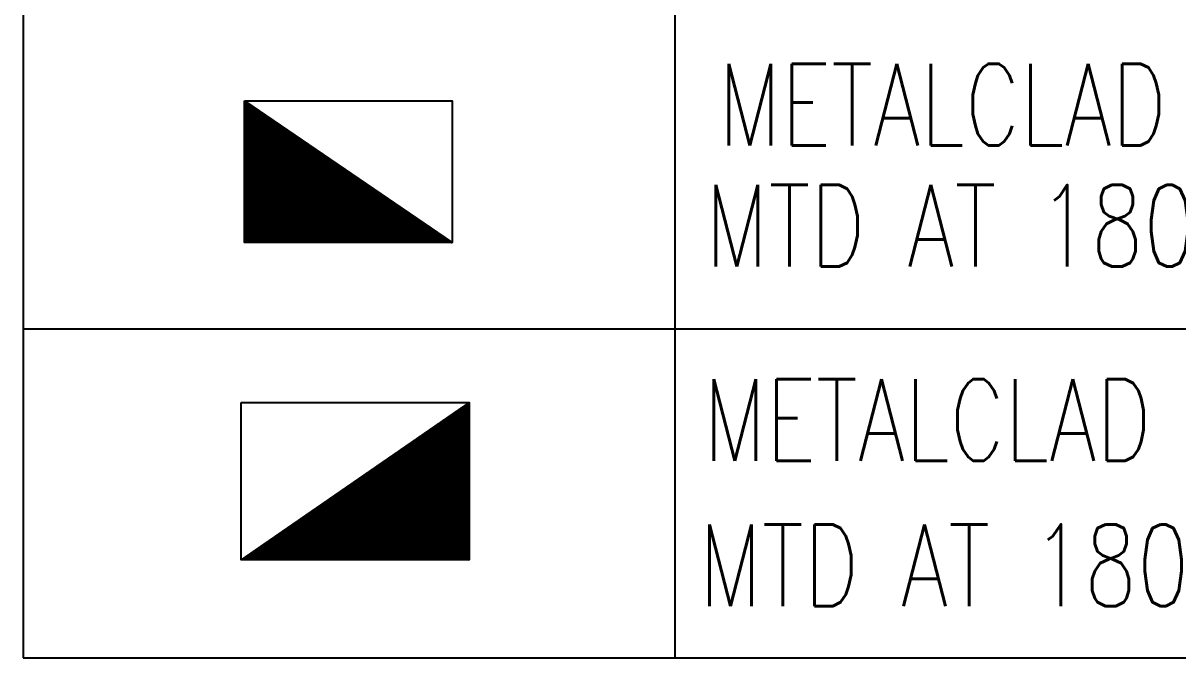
# Model space of a CAD drawing. Header units: inches. Extents: x -106706990 to 300603, y -86718466 to 1728185.
# Drawn here: x 162415 to 165247, y 5249 to 6804 of the extents above; entities that cross this region are included whole.
import ezdxf

# ---------------------------------------------------------------- set-up
doc = ezdxf.new("R2010")
doc.units = ezdxf.units.IN
doc.header["$MEASUREMENT"] = 0
for name, color, linetype in [('ELECT', 6, 'Continuous'), ('elv', 7, 'Continuous'), ('LAMPU', 7, 'Continuous')]:
    doc.layers.add(name, color=color, linetype=linetype)
doc.styles.add('ROMANS', font='romans.shx', dxfattribs={"width": 0.75, "height": 200})

# ---------------------------------------------------------------- blocks, each defined once
blk = doc.blocks.new('sssss')
at = {"layer": 'ELECT', "true_color": 0xcd2027}
h = blk.add_hatch(dxfattribs=at)
h.set_pattern_fill('ANSI31', color=242)
h.set_pattern_definition([(45, (223005.30173, 2029.09328), (-0.08838834765, 0.08838834765), [])])
h.paths.add_polyline_path([(237721.2, 42991.2), (237211.6, 43338.3), (237211.6, 42991.2)])
at = {"layer": 'ELECT', "color": 242, "true_color": 0xcd2027}
blk.add_line((237211.6, 43338.3), (237721.2, 42991.2), dxfattribs=at)
blk.add_lwpolyline([(237211.6, 43338.3), (237721.2, 43338.3), (237721.2, 42991.2), (237211.6, 42991.2)], close=True, dxfattribs=at)
blk = doc.blocks.new('saa')
at = {"layer": 'ELECT'}
h = blk.add_hatch(dxfattribs=at)
h.set_pattern_fill('ANSI31', color=3)
h.set_pattern_definition([(45, (223988.68555, 2748.4745), (-0.08838834765, 0.08838834765), [])])
h.paths.add_polyline_path([(237830.1, 43563.7), (237830.1, 43948.8), (237271.5, 43563.7)])
at = {"layer": 'ELECT', "color": 3}
blk.add_line((237830.1, 43948.8), (237271.5, 43563.7), dxfattribs=at)
blk.add_lwpolyline([(237271.5, 43948.8), (237830.1, 43948.8), (237830.1, 43563.7), (237271.5, 43563.7)], close=True, dxfattribs=at)

msp = doc.modelspace()

# ---------------------------------------------------------------- linework, layer by layer
at = {"layer": 'LAMPU', "color": 1, "linetype": 'Continuous'}
for p, q in [((162414.8, 9808.5), (162414.8, 5249.1)), ((164013.3, 8543.1), (164013.3, 6431.6)), ((164013.3, 6778.3), (164013.3, 5249.1)), ((162414.8, 6054.8), (172935.9, 6054.8)), ((164013.3, 5837), (164013.3, 5249.1)), ((164013.3, 5644.7), (164013.3, 5249.1)), ((162414.8, 5249.1), (172926.1, 5249.1))]:
    msp.add_line(p, q, dxfattribs=at)

# ---------------------------------------------------------------- block references
at = {"layer": 'elv'}
for name, p in [('sssss', (-74254.1, -36724.7)), ('saa', (-74321.7, -38074.2))]:
    msp.add_blockref(name, p, dxfattribs=at)

# ---------------------------------------------------------------- texts
at = {"layer": 'ELECT', "color": 7, "style": 'ROMANS', "width": 0.75}
for s, p in [('METALCLAD TYPE DISTRIBUTION BOARD', (164120.1, 6504.7)), ('MTD AT 1800MM HIGH FROM FFL TO UNDERSIDE OF BOARD', (164088.3, 6207.7)), ('METALCLAD TYPE DISTRIBUTION BOARD', (164082.8, 5731.9)), ('MTD AT 1800MM HIGH FROM FFL TO UNDERSIDE OF BOARD', (164072.6, 5376))]:
    msp.add_text(s, height=200, dxfattribs=at).set_placement(p)

doc.saveas('drawing.dxf')
